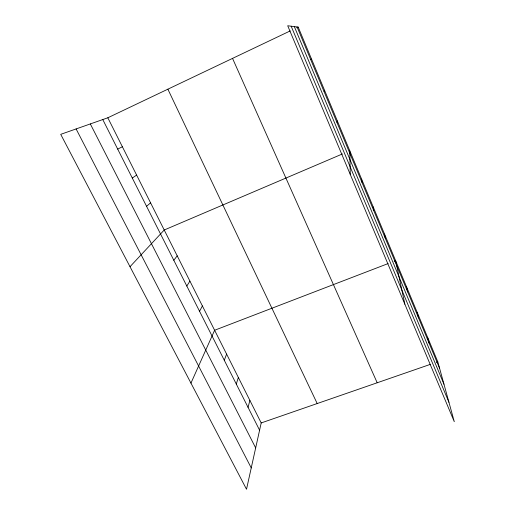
<?xml version="1.0" encoding="UTF-8"?>
<svg xmlns="http://www.w3.org/2000/svg" width="515" height="515" viewBox="0 0 515 515"><rect width="100%" height="100%" fill="white"/><g stroke="black" fill="none" stroke-linecap="round" stroke-linejoin="round"><path stroke-width="0.77" d="M337.113 122.84L337.331 120.935M107.822 117.781L261.202 422.937L246.518 489.25L60.718 134.344L107.822 117.781L290.26 30.9M248.05 407.339L249.891 400.432M236.282 384.029L238.355 377.489M224.282 360.255L226.6 354.101M324.083 91.631L324.585 90.376M190.956 383.115L214.62 330.257L388.143 263.571M199.556 311.272L202.395 305.936M186.81 286.031L189.926 281.132M173.806 260.268L177.205 255.826M130.012 266.699L164.227 230.005L342.449 153.94M146.556 206.303L150.58 202.846M310.745 59.689L311.543 59.116M132.278 178.023L136.63 175.1M117.69 149.112L122.383 146.749M296.756 27.804L298.198 27.121L437.795 361.781L454.281 421.688L287.705 25.75L298.198 27.121M394.13 261.266L395.623 260.693L404.861 304.211M261.202 422.937L430.328 364.369M436.302 362.303L437.795 361.781M76.104 128.937L251.243 467.91M90.325 123.935L255.672 447.921M102.768 119.557L259.592 430.199M167.871 89.185L317.201 403.548M232.535 58.388L377.199 382.767M291.168 26.201L448.938 402.273M297.084 26.973L439.585 368.283M294.335 26.613L443.962 384.203M427.572 337.28L429.175 343.351M417.137 312.27L418.547 317.903M406.496 286.746L407.7 291.921M384.531 234.087L385.304 238.271M373.195 206.921L373.736 210.577M361.62 179.162L361.923 182.271M349.788 150.805L350.264 174.443"/></g></svg>
